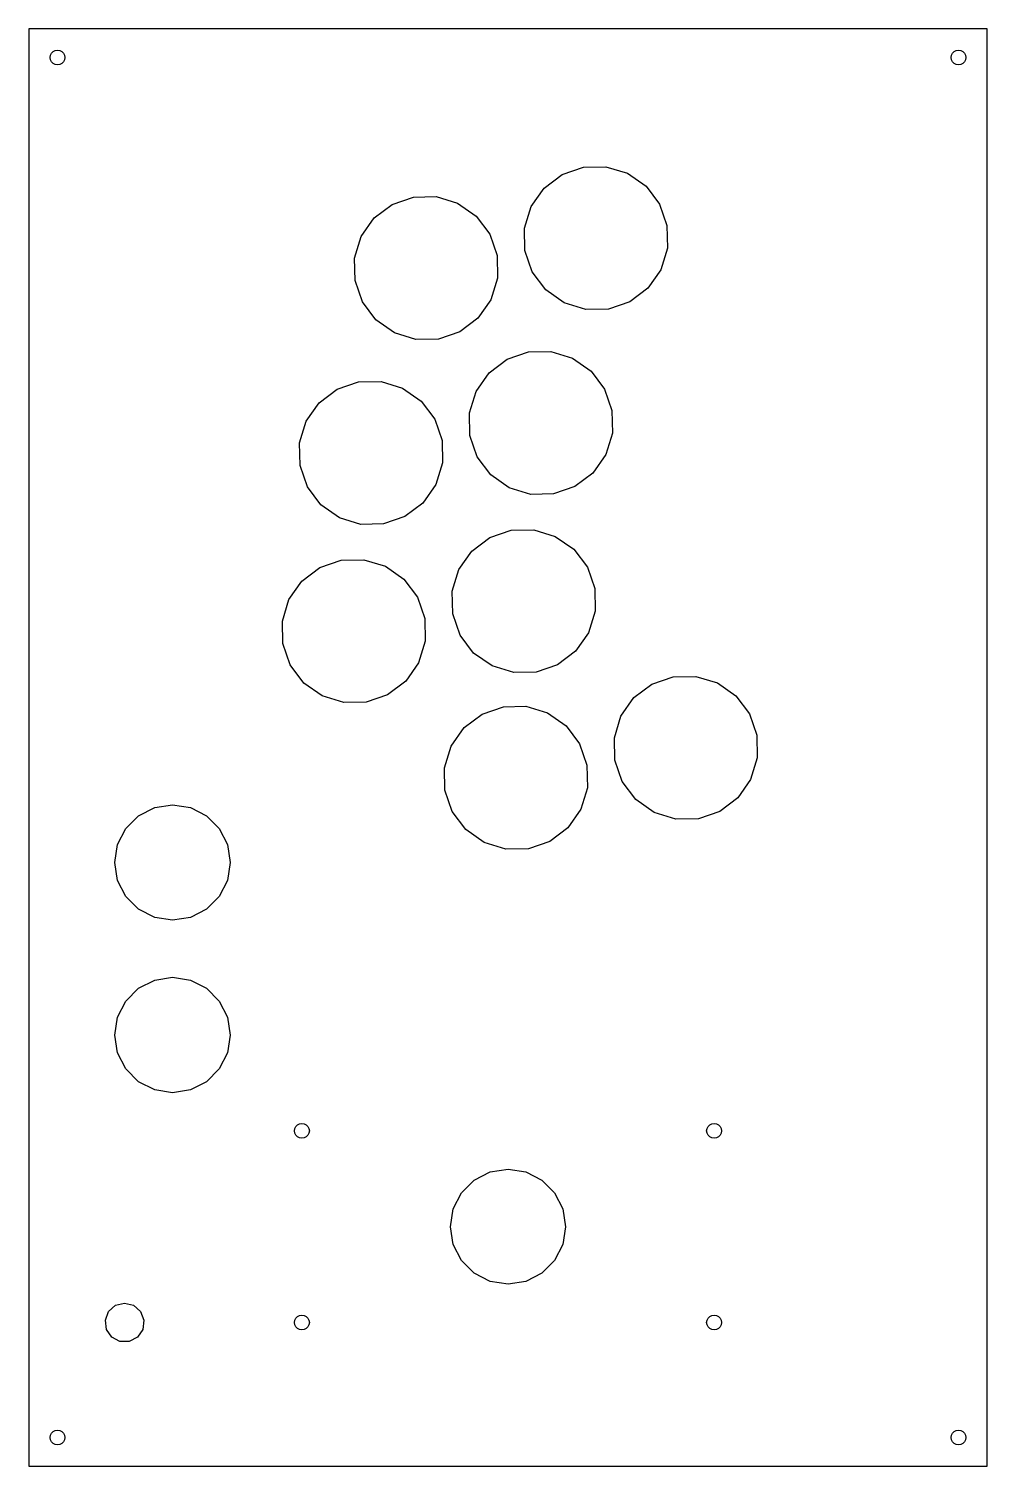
# Model space of a CAD drawing. Header units: metres. Extents: x 0 to 200, y 0 to 300.
import ezdxf

# ---------------------------------------------------------------- set-up
doc = ezdxf.new("R2010")
doc.units = ezdxf.units.M

msp = doc.modelspace()

# ---------------------------------------------------------------- linework, layer by layer
for p, q in [((200, 300), (0, 300)), ((0, 300), (0, 0)), ((200, 0), (200, 300)), ((4.45, 294), (4.52585, 294.479)), ((4.52585, 293.521), (4.45, 294)), ((4.52585, 294.479), (4.74602, 294.911)), ((4.74602, 294.911), (5.08893, 295.254)), ((5.08893, 295.254), (5.52101, 295.474)), ((5.52101, 295.474), (6, 295.55)), ((6, 295.55), (6.47897, 295.474)), ((6.47897, 295.474), (6.91106, 295.254)), ((6.91106, 295.254), (7.25397, 294.911)), ((7.25397, 294.911), (7.47414, 294.479)), ((7.47414, 294.479), (7.54999, 294)), ((7.54999, 294), (7.47414, 293.521)), ((192.45, 294), (192.526, 294.479)), ((192.526, 293.521), (192.45, 294)), ((192.526, 294.479), (192.746, 294.911)), ((192.746, 294.911), (193.089, 295.254)), ((193.089, 295.254), (193.521, 295.474)), ((193.521, 295.474), (194, 295.55)), ((194, 295.55), (194.479, 295.474)), ((194.479, 295.474), (194.911, 295.254)), ((194.911, 295.254), (195.254, 294.911)), ((195.254, 294.911), (195.474, 294.479)), ((195.474, 294.479), (195.55, 294)), ((195.55, 294), (195.474, 293.521)), ((4.74602, 293.089), (4.52585, 293.521)), ((5.08893, 292.746), (4.74602, 293.089)), ((5.52101, 292.526), (5.08893, 292.746)), ((6, 292.45), (5.52101, 292.526)), ((6.47897, 292.526), (6, 292.45)), ((6.91106, 292.746), (6.47897, 292.526)), ((7.25397, 293.089), (6.91106, 292.746)), ((7.47414, 293.521), (7.25397, 293.089)), ((192.746, 293.089), (192.526, 293.521)), ((193.089, 292.746), (192.746, 293.089)), ((193.521, 292.526), (193.089, 292.746)), ((194, 292.45), (193.521, 292.526)), ((194.479, 292.526), (194, 292.45)), ((194.911, 292.746), (194.479, 292.526)), ((195.254, 293.089), (194.911, 292.746)), ((195.474, 293.521), (195.254, 293.089)), ((111.284, 269.594), (115.736, 271.127)), ((115.736, 271.127), (120.444, 271.209)), ((120.444, 271.209), (124.947, 269.832)), ((107.523, 266.76), (111.284, 269.594)), ((124.947, 269.832), (128.804, 267.131)), ((128.804, 267.131), (131.638, 263.371)), ((75.8309, 263.342), (80.2831, 264.875)), ((80.2831, 264.875), (84.991, 264.957)), ((84.991, 264.957), (89.4939, 263.581)), ((104.823, 262.903), (107.523, 266.76)), ((72.0704, 260.509), (75.8309, 263.342)), ((89.4939, 263.581), (93.3511, 260.88)), ((103.446, 258.4), (104.823, 262.903)), ((131.638, 263.371), (133.171, 258.919)), ((69.3696, 256.651), (72.0704, 260.509)), ((93.3511, 260.88), (96.1848, 257.12)), ((103.528, 253.692), (103.446, 258.4)), ((133.171, 258.919), (133.253, 254.211)), ((67.9929, 252.149), (69.3696, 256.651)), ((96.1848, 257.12), (97.7178, 252.667)), ((68.0751, 247.441), (67.9929, 252.149)), ((97.7178, 252.667), (97.8, 247.959)), ((105.061, 249.24), (103.528, 253.692)), ((133.253, 254.211), (131.876, 249.708)), ((107.895, 245.479), (105.061, 249.24)), ((131.876, 249.708), (129.176, 245.851)), ((69.6081, 242.988), (68.0751, 247.441)), ((97.8, 247.959), (96.4233, 243.456)), ((96.4233, 243.456), (93.7225, 239.599)), ((111.752, 242.778), (107.895, 245.479)), ((125.415, 243.017), (120.963, 241.484)), ((129.176, 245.851), (125.415, 243.017)), ((72.4418, 239.228), (69.6081, 242.988)), ((116.255, 241.402), (111.752, 242.778)), ((120.963, 241.484), (116.255, 241.402)), ((76.299, 236.527), (72.4418, 239.228)), ((93.7225, 239.599), (89.962, 236.766)), ((80.8019, 235.15), (76.299, 236.527)), ((85.5099, 235.233), (80.8019, 235.15)), ((89.962, 236.766), (85.5099, 235.233)), ((96.0483, 228.181), (99.8088, 231.015)), ((99.8088, 231.015), (104.261, 232.548)), ((104.261, 232.548), (108.969, 232.63)), ((108.969, 232.63), (113.472, 231.253)), ((113.472, 231.253), (117.329, 228.553)), ((93.3475, 224.324), (96.0483, 228.181)), ((117.329, 228.553), (120.163, 224.792)), ((64.3557, 224.764), (68.8078, 226.297)), ((68.8078, 226.297), (73.5158, 226.379)), ((73.5158, 226.379), (78.0187, 225.002)), ((78.0187, 225.002), (81.8759, 222.301)), ((60.5952, 221.93), (64.3557, 224.764)), ((81.8759, 222.301), (84.7096, 218.541)), ((91.9708, 219.821), (93.3475, 224.324)), ((120.163, 224.792), (121.696, 220.34)), ((57.8944, 218.073), (60.5952, 221.93)), ((92.053, 215.113), (91.9708, 219.821)), ((121.696, 220.34), (121.778, 215.632)), ((56.5177, 213.57), (57.8944, 218.073)), ((84.7096, 218.541), (86.2426, 214.089)), ((56.5999, 208.862), (56.5177, 213.57)), ((86.2426, 214.089), (86.3248, 209.381)), ((93.586, 210.661), (92.053, 215.113)), ((121.778, 215.632), (120.401, 211.129)), ((96.4197, 206.9), (93.586, 210.661)), ((120.401, 211.129), (117.7, 207.272)), ((58.1329, 204.41), (56.5999, 208.862)), ((86.3248, 209.381), (84.9481, 204.878)), ((117.7, 207.272), (113.94, 204.438)), ((60.9666, 200.649), (58.1329, 204.41)), ((84.9481, 204.878), (82.2473, 201.021)), ((100.277, 204.2), (96.4197, 206.9)), ((104.78, 202.823), (100.277, 204.2)), ((113.94, 204.438), (109.488, 202.905)), ((82.2473, 201.021), (78.4868, 198.187)), ((109.488, 202.905), (104.78, 202.823)), ((64.8238, 197.948), (60.9666, 200.649)), ((78.4868, 198.187), (74.0347, 196.654)), ((69.3267, 196.572), (64.8238, 197.948)), ((74.0347, 196.654), (69.3267, 196.572)), ((96.212, 193.825), (100.664, 195.358)), ((100.664, 195.358), (105.372, 195.441)), ((105.372, 195.441), (109.875, 194.064)), ((92.4515, 190.992), (96.212, 193.825)), ((109.875, 194.064), (113.732, 191.363)), ((60.759, 187.574), (65.2111, 189.107)), ((65.2111, 189.107), (69.9191, 189.189)), ((69.9191, 189.189), (74.422, 187.812)), ((89.7507, 187.134), (92.4515, 190.992)), ((113.732, 191.363), (116.566, 187.603)), ((56.9984, 184.74), (60.759, 187.574)), ((74.422, 187.812), (78.2791, 185.112)), ((88.3741, 182.632), (89.7507, 187.134)), ((116.566, 187.603), (118.099, 183.15)), ((54.2977, 180.883), (56.9984, 184.74)), ((78.2791, 185.112), (81.1129, 181.351)), ((118.099, 183.15), (118.181, 178.442)), ((52.921, 176.38), (54.2977, 180.883)), ((81.1129, 181.351), (82.6459, 176.899)), ((88.4562, 177.924), (88.3741, 182.632)), ((89.9892, 173.471), (88.4562, 177.924)), ((118.181, 178.442), (116.804, 173.939)), ((53.0031, 171.672), (52.921, 176.38)), ((82.6459, 176.899), (82.728, 172.191)), ((54.5361, 167.22), (53.0031, 171.672)), ((82.728, 172.191), (81.3514, 167.688)), ((92.823, 169.711), (89.9892, 173.471)), ((116.804, 173.939), (114.104, 170.082)), ((96.6801, 167.01), (92.823, 169.711)), ((114.104, 170.082), (110.343, 167.249)), ((57.3699, 163.46), (54.5361, 167.22)), ((81.3514, 167.688), (78.6506, 163.831)), ((101.183, 165.633), (96.6801, 167.01)), ((105.891, 165.716), (101.183, 165.633)), ((110.343, 167.249), (105.891, 165.716)), ((61.227, 160.759), (57.3699, 163.46)), ((78.6506, 163.831), (74.8901, 160.997)), ((126.277, 160.401), (130.038, 163.234)), ((130.038, 163.234), (134.49, 164.767)), ((134.49, 164.767), (139.198, 164.85)), ((139.198, 164.85), (143.701, 163.473)), ((143.701, 163.473), (147.558, 160.772)), ((65.7299, 159.382), (61.227, 160.759)), ((70.4379, 159.464), (65.7299, 159.382)), ((74.8901, 160.997), (70.4379, 159.464)), ((123.577, 156.544), (126.277, 160.401)), ((147.558, 160.772), (150.392, 157.012)), ((90.8244, 154.149), (94.5849, 156.983)), ((94.5849, 156.983), (99.037, 158.516)), ((99.037, 158.516), (103.745, 158.598)), ((103.745, 158.598), (108.248, 157.222)), ((108.248, 157.222), (112.105, 154.521)), ((122.2, 152.041), (123.577, 156.544)), ((150.392, 157.012), (151.925, 152.559)), ((88.1236, 150.292), (90.8244, 154.149)), ((112.105, 154.521), (114.939, 150.76)), ((86.7469, 145.789), (88.1236, 150.292)), ((114.939, 150.76), (116.472, 146.308)), ((122.282, 147.333), (122.2, 152.041)), ((151.925, 152.559), (152.007, 147.851)), ((123.815, 142.881), (122.282, 147.333)), ((152.007, 147.851), (150.63, 143.349)), ((86.8291, 141.081), (86.7469, 145.789)), ((116.472, 146.308), (116.554, 141.6)), ((88.3621, 136.629), (86.8291, 141.081)), ((116.554, 141.6), (115.177, 137.097)), ((126.649, 139.12), (123.815, 142.881)), ((150.63, 143.349), (147.93, 139.491)), ((26.2763, 137.46), (30, 138.05)), ((30, 138.05), (33.7236, 137.46)), ((130.506, 136.419), (126.649, 139.12)), ((147.93, 139.491), (144.169, 136.658)), ((20.2513, 133.083), (22.9172, 135.749)), ((22.9172, 135.749), (26.2763, 137.46)), ((33.7236, 137.46), (37.0828, 135.749)), ((37.0828, 135.749), (39.7487, 133.083)), ((91.1958, 132.869), (88.3621, 136.629)), ((115.177, 137.097), (112.477, 133.24)), ((135.009, 135.043), (130.506, 136.419)), ((139.717, 135.125), (135.009, 135.043)), ((144.169, 136.658), (139.717, 135.125)), ((18.5398, 129.724), (20.2513, 133.083)), ((39.7487, 133.083), (41.4602, 129.724)), ((95.053, 130.168), (91.1958, 132.869)), ((112.477, 133.24), (108.716, 130.406)), ((17.95, 126), (18.5398, 129.724)), ((41.4602, 129.724), (42.05, 126)), ((99.5559, 128.791), (95.053, 130.168)), ((108.716, 130.406), (104.264, 128.873)), ((18.5398, 122.276), (17.95, 126)), ((42.05, 126), (41.4602, 122.276)), ((104.264, 128.873), (99.5559, 128.791)), ((20.2513, 118.917), (18.5398, 122.276)), ((41.4602, 122.276), (39.7487, 118.917)), ((22.9172, 116.251), (20.2513, 118.917)), ((39.7487, 118.917), (37.0828, 116.251)), ((26.2763, 114.54), (22.9172, 116.251)), ((30, 113.95), (26.2763, 114.54)), ((33.7236, 114.54), (30, 113.95)), ((37.0828, 116.251), (33.7236, 114.54)), ((26.2763, 101.46), (30, 102.05)), ((30, 102.05), (33.7236, 101.46)), ((20.2513, 97.0828), (22.9172, 99.7487)), ((22.9172, 99.7487), (26.2763, 101.46)), ((33.7236, 101.46), (37.0828, 99.7487)), ((37.0828, 99.7487), (39.7487, 97.0828)), ((18.5398, 93.7236), (20.2513, 97.0828)), ((39.7487, 97.0828), (41.4602, 93.7236)), ((17.95, 90), (18.5398, 93.7236)), ((41.4602, 93.7236), (42.05, 90)), ((18.5398, 86.2763), (17.95, 90)), ((42.05, 90), (41.4602, 86.2763)), ((20.2513, 82.9172), (18.5398, 86.2763)), ((41.4602, 86.2763), (39.7487, 82.9172)), ((22.9172, 80.2513), (20.2513, 82.9172)), ((39.7487, 82.9172), (37.0828, 80.2513)), ((26.2763, 78.5398), (22.9172, 80.2513)), ((30, 77.95), (26.2763, 78.5398)), ((33.7236, 78.5398), (30, 77.95)), ((37.0828, 80.2513), (33.7236, 78.5398)), ((55.45, 70), (55.5259, 70.479)), ((55.5259, 69.521), (55.45, 70)), ((55.5259, 70.479), (55.746, 70.9111)), ((55.746, 69.0889), (55.5259, 69.521)), ((55.746, 70.9111), (56.0889, 71.254)), ((56.0889, 68.746), (55.746, 69.0889)), ((56.0889, 71.254), (56.521, 71.4741)), ((56.521, 71.4741), (57, 71.55)), ((57, 71.55), (57.479, 71.4741)), ((57.479, 71.4741), (57.9111, 71.254)), ((57.9111, 71.254), (58.254, 70.9111)), ((58.254, 69.0889), (57.9111, 68.746)), ((58.254, 70.9111), (58.4741, 70.479)), ((58.4741, 69.521), (58.254, 69.0889)), ((58.4741, 70.479), (58.55, 70)), ((58.55, 70), (58.4741, 69.521)), ((141.45, 70), (141.526, 70.479)), ((141.526, 69.521), (141.45, 70)), ((141.526, 70.479), (141.746, 70.9111)), ((141.746, 69.0889), (141.526, 69.521)), ((141.746, 70.9111), (142.089, 71.254)), ((142.089, 68.746), (141.746, 69.0889)), ((142.089, 71.254), (142.521, 71.4741)), ((142.521, 71.4741), (143, 71.55)), ((143, 71.55), (143.479, 71.4741)), ((143.479, 71.4741), (143.911, 71.254)), ((143.911, 71.254), (144.254, 70.9111)), ((144.254, 69.0889), (143.911, 68.746)), ((144.254, 70.9111), (144.474, 70.479)), ((144.474, 69.521), (144.254, 69.0889)), ((144.474, 70.479), (144.55, 70)), ((144.55, 70), (144.474, 69.521)), ((56.521, 68.5259), (56.0889, 68.746)), ((57, 68.45), (56.521, 68.5259)), ((57.479, 68.5259), (57, 68.45)), ((57.9111, 68.746), (57.479, 68.5259)), ((142.521, 68.5259), (142.089, 68.746)), ((143, 68.45), (142.521, 68.5259)), ((143.479, 68.5259), (143, 68.45)), ((143.911, 68.746), (143.479, 68.5259)), ((92.9466, 59.7082), (96.2918, 61.4127)), ((96.2918, 61.4127), (100, 62)), ((100, 62), (103.708, 61.4127)), ((103.708, 61.4127), (107.053, 59.7082)), ((88.5873, 53.7082), (90.2918, 57.0534)), ((90.2918, 57.0534), (92.9466, 59.7082)), ((107.053, 59.7082), (109.708, 57.0534)), ((109.708, 57.0534), (111.413, 53.7082)), ((88, 50), (88.5873, 53.7082)), ((111.413, 53.7082), (112, 50)), ((88.5873, 46.2918), (88, 50)), ((112, 50), (111.413, 46.2918)), ((90.2918, 42.9466), (88.5873, 46.2918)), ((111.413, 46.2918), (109.708, 42.9466)), ((92.9466, 40.2918), (90.2918, 42.9466)), ((109.708, 42.9466), (107.053, 40.2918)), ((96.2918, 38.5873), (92.9466, 40.2918)), ((107.053, 40.2918), (103.708, 38.5873)), ((100, 38), (96.2918, 38.5873)), ((103.708, 38.5873), (100, 38)), ((16.6669, 32.3007), (18.1179, 33.5861)), ((18.1179, 33.5861), (20, 34.05)), ((20, 34.05), (21.8821, 33.5861)), ((21.8821, 33.5861), (23.3331, 32.3007)), ((15.9795, 30.4882), (16.6669, 32.3007)), ((16.2132, 28.5638), (15.9795, 30.4882)), ((23.3331, 32.3007), (24.0205, 30.4882)), ((24.0205, 30.4882), (23.7868, 28.5638)), ((55.45, 30), (55.5259, 30.479)), ((55.5259, 29.521), (55.45, 30)), ((55.5259, 30.479), (55.746, 30.9111)), ((55.746, 30.9111), (56.0889, 31.254)), ((56.0889, 31.254), (56.521, 31.4741)), ((56.521, 31.4741), (57, 31.55)), ((57, 31.55), (57.479, 31.4741)), ((57.479, 31.4741), (57.9111, 31.254)), ((57.9111, 31.254), (58.254, 30.9111)), ((58.254, 30.9111), (58.4741, 30.479)), ((58.4741, 30.479), (58.55, 30)), ((58.55, 30), (58.4741, 29.521)), ((141.45, 30), (141.526, 30.479)), ((141.526, 29.521), (141.45, 30)), ((141.526, 30.479), (141.746, 30.9111)), ((141.746, 30.9111), (142.089, 31.254)), ((142.089, 31.254), (142.521, 31.4741)), ((142.521, 31.4741), (143, 31.55)), ((143, 31.55), (143.479, 31.4741)), ((143.479, 31.4741), (143.911, 31.254)), ((143.911, 31.254), (144.254, 30.9111)), ((144.254, 30.9111), (144.474, 30.479)), ((144.474, 30.479), (144.55, 30)), ((144.55, 30), (144.474, 29.521)), ((17.3143, 26.9685), (16.2132, 28.5638)), ((23.7868, 28.5638), (22.6856, 26.9685)), ((55.746, 29.0889), (55.5259, 29.521)), ((56.0889, 28.746), (55.746, 29.0889)), ((56.521, 28.5259), (56.0889, 28.746)), ((57, 28.45), (56.521, 28.5259)), ((57.479, 28.5259), (57, 28.45)), ((57.9111, 28.746), (57.479, 28.5259)), ((58.254, 29.0889), (57.9111, 28.746)), ((58.4741, 29.521), (58.254, 29.0889)), ((141.746, 29.0889), (141.526, 29.521)), ((142.089, 28.746), (141.746, 29.0889)), ((142.521, 28.5259), (142.089, 28.746)), ((143, 28.45), (142.521, 28.5259)), ((143.479, 28.5259), (143, 28.45)), ((143.911, 28.746), (143.479, 28.5259)), ((144.254, 29.0889), (143.911, 28.746)), ((144.474, 29.521), (144.254, 29.0889)), ((19.0308, 26.0677), (17.3143, 26.9685)), ((20.9692, 26.0677), (19.0308, 26.0677)), ((22.6856, 26.9685), (20.9692, 26.0677)), ((4.45, 6), (4.52585, 6.47897)), ((4.52585, 5.52101), (4.45, 6)), ((4.52585, 6.47897), (4.74602, 6.91106)), ((4.74602, 6.91106), (5.08893, 7.25397)), ((5.08893, 7.25397), (5.52101, 7.47414)), ((5.52101, 7.47414), (6, 7.54999)), ((6, 7.54999), (6.47897, 7.47414)), ((6.47897, 7.47414), (6.91106, 7.25397)), ((6.91106, 7.25397), (7.25397, 6.91106)), ((7.25397, 6.91106), (7.47414, 6.47897)), ((7.47414, 6.47897), (7.54999, 6)), ((7.54999, 6), (7.47414, 5.52101)), ((192.45, 6), (192.526, 6.47897)), ((192.526, 5.52101), (192.45, 6)), ((192.526, 6.47897), (192.746, 6.91106)), ((192.746, 6.91106), (193.089, 7.25397)), ((193.089, 7.25397), (193.521, 7.47414)), ((193.521, 7.47414), (194, 7.54999)), ((194, 7.54999), (194.479, 7.47414)), ((194.479, 7.47414), (194.911, 7.25397)), ((194.911, 7.25397), (195.254, 6.91106)), ((195.254, 6.91106), (195.474, 6.47897)), ((195.474, 6.47897), (195.55, 6)), ((195.55, 6), (195.474, 5.52101)), ((4.74602, 5.08893), (4.52585, 5.52101)), ((5.08893, 4.74602), (4.74602, 5.08893)), ((5.52101, 4.52585), (5.08893, 4.74602)), ((6, 4.45), (5.52101, 4.52585)), ((6.47897, 4.52585), (6, 4.45)), ((6.91106, 4.74602), (6.47897, 4.52585)), ((7.25397, 5.08893), (6.91106, 4.74602)), ((7.47414, 5.52101), (7.25397, 5.08893)), ((192.746, 5.08893), (192.526, 5.52101)), ((193.089, 4.74602), (192.746, 5.08893)), ((193.521, 4.52585), (193.089, 4.74602)), ((194, 4.45), (193.521, 4.52585)), ((194.479, 4.52585), (194, 4.45)), ((194.911, 4.74602), (194.479, 4.52585)), ((195.254, 5.08893), (194.911, 4.74602)), ((195.474, 5.52101), (195.254, 5.08893)), ((0, 0), (200, 0))]:
    msp.add_line(p, q)

doc.saveas('drawing.dxf')
